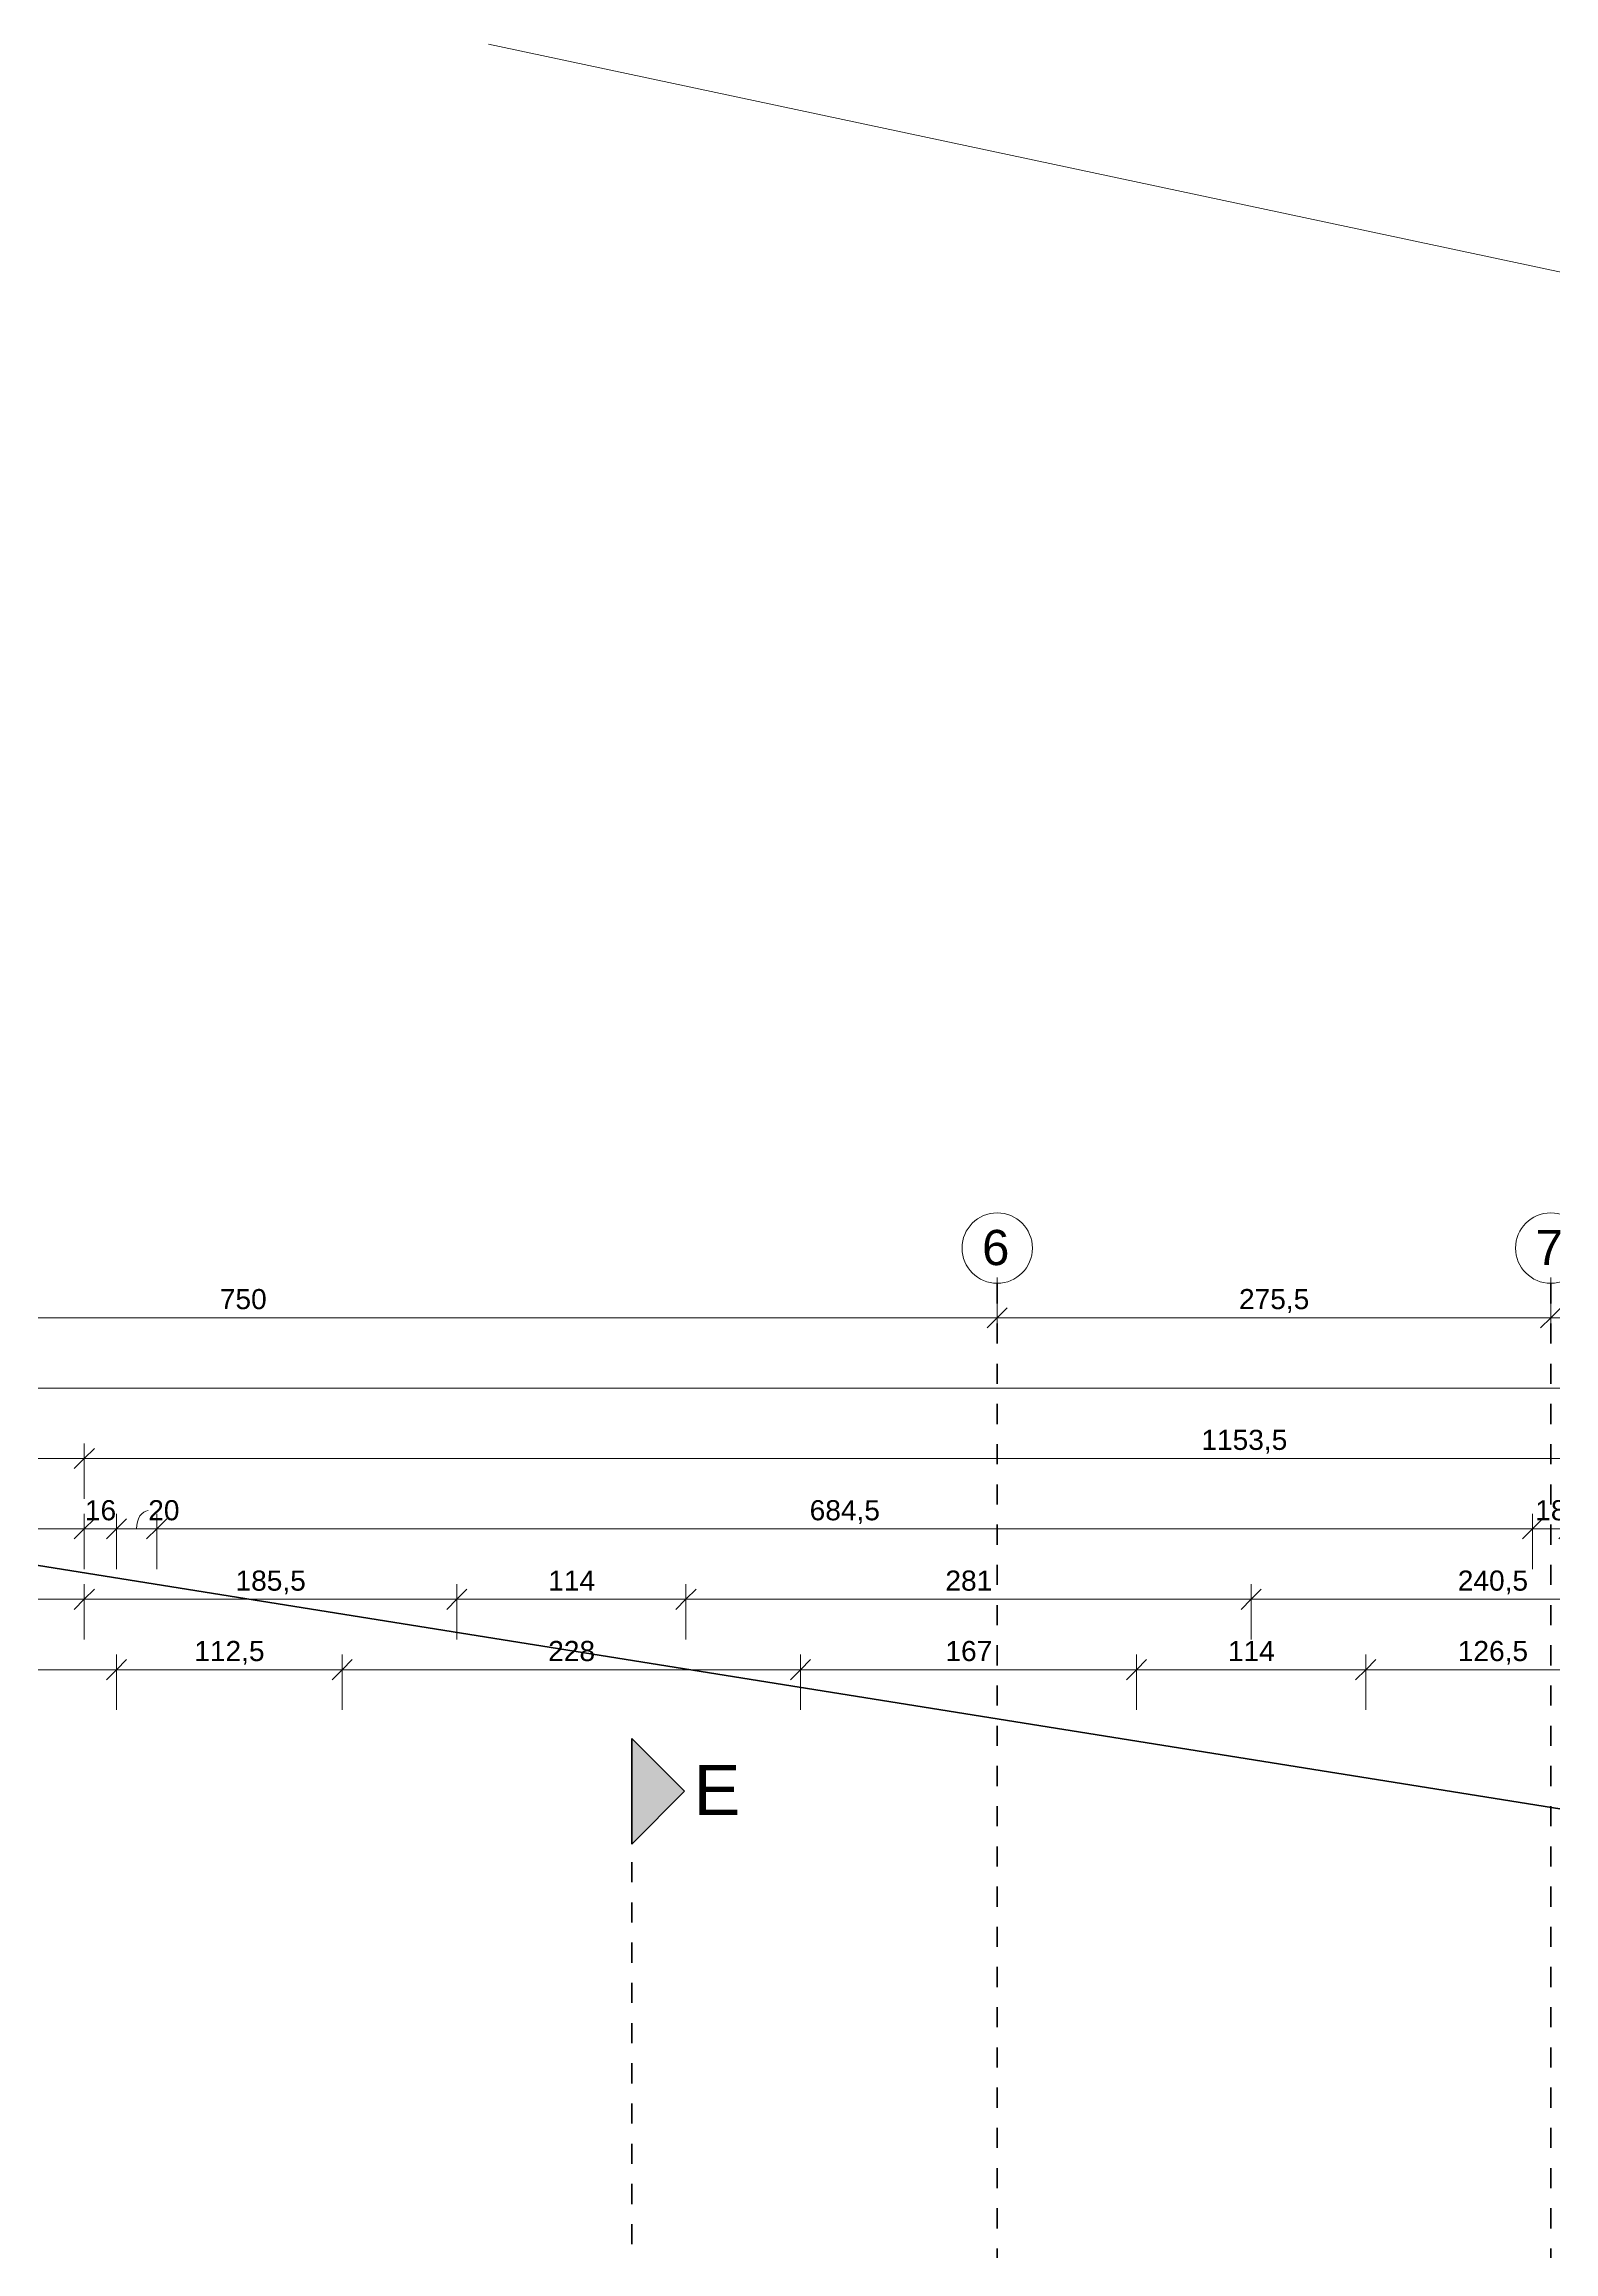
# Model space of a CAD drawing. Header units: metres. Extents: x 3.3 to 48.5, y 58.8 to 100.4.
# Drawn here: x 10.68 to 18.19, y 89.41 to 100.39 of the extents above; entities that cross this region are included whole.
import ezdxf

# ---------------------------------------------------------------- set-up
doc = ezdxf.new("R2010")
doc.units = ezdxf.units.M
doc.linetypes.add('Achse', pattern=[0.009, 0.005, -0.002, 0, -0.002])
doc.linetypes.add('Strich Punkt Mittel', pattern=[0.015875, 0.00635, -0.004763, 0, -0.004763])
for name, color, linetype, lineweight in [('A_2D', 7, 'Continuous', 13), ('A_Bemassung-50_', 4, 'Continuous', 9), ('A_Bemassung_', 4, 'Continuous', 9), ('A_Beschriftung_', 7, 'Continuous', 9), ('A_Grundstuecksgrenze', 5, 'Continuous', 70), ('A_Raster_', 1, 'Continuous', 9), ('G-ANNO-SYMB_', 111, 'Continuous', 9)]:
    doc.layers.add(name, color=color, linetype=linetype, lineweight=lineweight)
doc.styles.add('Arial_1', font='arial.ttf', dxfattribs={"height": 0.175})
doc.styles.add('Arial_5', font='arial.ttf', dxfattribs={"height": 0.1})
doc.styles.add('Arial_8', font='arial.ttf', dxfattribs={"height": 0.25})
doc.dimstyles.new('WGA-Bemaßung', dxfattribs={"dimscale": 0.3048, "dimtxt": 0.102026, "dimasz": 0.328084, "dimexe": 0.246063, "dimexo": 0.0625, "dimgap": 0.04101, "dimtad": 1, "dimdec": 1, "dimlfac": 100, "dimrnd": 0.5, "dimdsep": 46, "dimtxsty": 'Arial_5', "dimblk1": 'OBLIQUE', "dimblk2": 'OBLIQUE', "dimsah": 1, "dimcen": 0.09, "dimdle": 0.246063, "dimazin": 2, "dimtfac": 1, "dimtdec": 4, "dimtix": 1, "dimtmove": 0, "dimatfit": 3, "dimfxl": 0.656168, "dimfxlon": 1, "dimtvp": 1, "dimtolj": 1, "dimtzin": 0, "dimarcsym": 2})
doc.dimstyles.new('WGA-Bemaßung_1', dxfattribs={"dimscale": 0.3048, "dimtxt": 0.102026, "dimasz": 0.328084, "dimexe": 0.246063, "dimexo": 0.0625, "dimgap": 0.04101, "dimtad": 1, "dimdec": 1, "dimlfac": 100, "dimrnd": 0.5, "dimdsep": 46, "dimtxsty": 'Arial_5', "dimblk1": 'OBLIQUE', "dimblk2": 'OBLIQUE', "dimsah": 1, "dimcen": 0.09, "dimdle": 0.246063, "dimazin": 2, "dimtfac": 1, "dimtdec": 4, "dimtix": 1, "dimtmove": 1, "dimatfit": 3, "dimfxl": 0.656168, "dimfxlon": 1, "dimtvp": 1, "dimtolj": 1, "dimtzin": 0, "dimarcsym": 2})

# ---------------------------------------------------------------- blocks, each defined once
blk = doc.blocks.new('Family - ___-3180367-263_PP_03DG_BT1')
at = {"layer": 'A_Grundstuecksgrenze'}
blk.add_line((3.266, 94.009), (26.926, 90.223), dxfattribs=at)
blk = doc.blocks.new('Raster - BS_Achse-112124-263_PP_03DG_BT1')
at = {"layer": 'A_Beschriftung_'}
blk.add_circle((0, 0), 0.0035, dxfattribs=at)
blk = doc.blocks.new('DIMBLOCK20-263_PP_03DG_BT1')
at = {"layer": 'A_Bemassung-50_', "transparency": 16777216}
for p, q in [((15.423, 94.058), (15.423, 94.258)), ((7.923, 94.058), (7.923, 94.133)), ((7.848, 94.058), (15.423, 94.058)), ((7.923, 94.058), (7.923, 93.858)), ((15.423, 94.058), (15.423, 93.983))]:
    blk.add_line(p, q, dxfattribs=at)
at = {"layer": 'A_Bemassung-50_', "lineweight": 35, "transparency": 16777216}
for p, q in [((7.923, 94.058), (7.973, 94.108)), ((15.423, 94.058), (15.473, 94.108)), ((7.923, 94.058), (7.873, 94.008)), ((15.423, 94.058), (15.373, 94.008))]:
    blk.add_line(p, q, dxfattribs=at)
at = {"layer": 'A_Bemassung-50_', "color": 0, "transparency": 16777216, "insert": (11.557, 94.201), "char_height": 0.1, "width": 0.27688, "attachment_point": 1, "line_spacing_factor": 0.941778, "style": 'Arial_5'}
blk.add_mtext('750', dxfattribs=at)
blk = doc.blocks.new('_Oblique')
at = {"color": 0, "linetype": 'ByBlock', "lineweight": -2}
blk.add_line((-0.5, -0.5), (0.5, 0.5), dxfattribs=at)
blk = doc.blocks.new('DIMBLOCK21-263_PP_03DG_BT1')
at = {"layer": 'A_Bemassung-50_', "transparency": 16777216}
for p, q in [((15.423, 94.058), (15.423, 94.258)), ((18.175, 94.058), (18.175, 94.258)), ((15.423, 94.058), (18.175, 94.058)), ((15.423, 94.058), (15.423, 93.983)), ((18.175, 94.058), (18.175, 93.983))]:
    blk.add_line(p, q, dxfattribs=at)
at = {"layer": 'A_Bemassung-50_', "lineweight": 35, "transparency": 16777216}
for p, q in [((15.423, 94.058), (15.473, 94.108)), ((18.175, 94.058), (18.225, 94.108)), ((15.423, 94.058), (15.373, 94.008)), ((18.175, 94.058), (18.125, 94.008))]:
    blk.add_line(p, q, dxfattribs=at)
at = {"layer": 'A_Bemassung-50_', "color": 0, "transparency": 16777216, "insert": (16.625, 94.201), "char_height": 0.1, "width": 0.41627, "attachment_point": 1, "line_spacing_factor": 0.941778, "style": 'Arial_5'}
blk.add_mtext('275,5', dxfattribs=at)
blk = doc.blocks.new('DIMBLOCK22-263_PP_03DG_BT1')
at = {"layer": 'A_Bemassung-50_', "transparency": 16777216}
for p, q in [((18.175, 94.058), (18.175, 94.258)), ((22.168, 94.058), (22.168, 94.258)), ((18.175, 94.058), (22.168, 94.058)), ((18.175, 94.058), (18.175, 93.983)), ((22.168, 94.058), (22.168, 93.983))]:
    blk.add_line(p, q, dxfattribs=at)
at = {"layer": 'A_Bemassung-50_', "lineweight": 35, "transparency": 16777216}
for p, q in [((18.175, 94.058), (18.225, 94.108)), ((22.168, 94.058), (22.218, 94.108)), ((18.175, 94.058), (18.125, 94.008)), ((22.168, 94.058), (22.118, 94.008))]:
    blk.add_line(p, q, dxfattribs=at)
at = {"layer": 'A_Bemassung-50_', "color": 0, "transparency": 16777216, "insert": (19.998, 94.201), "char_height": 0.1, "width": 0.41627, "attachment_point": 1, "line_spacing_factor": 0.941778, "style": 'Arial_5'}
blk.add_mtext('399,5', dxfattribs=at)
blk = doc.blocks.new('DIMBLOCK27-263_PP_03DG_BT1')
at = {"layer": 'A_Bemassung-50_', "transparency": 16777216}
for p, q in [((7.643, 93.708), (7.643, 93.783)), ((42.683, 93.708), (42.683, 93.783)), ((7.568, 93.708), (42.758, 93.708)), ((7.643, 93.708), (7.643, 93.508)), ((42.683, 93.708), (42.683, 93.508))]:
    blk.add_line(p, q, dxfattribs=at)
at = {"layer": 'A_Bemassung-50_', "lineweight": 35, "transparency": 16777216}
for p, q in [((7.643, 93.708), (7.693, 93.758)), ((42.683, 93.708), (42.733, 93.758)), ((7.643, 93.708), (7.593, 93.658)), ((42.683, 93.708), (42.633, 93.658))]:
    blk.add_line(p, q, dxfattribs=at)
at = {"layer": 'A_Bemassung-50_', "color": 0, "transparency": 16777216, "insert": (25.009, 93.851), "char_height": 0.1, "width": 0.36918, "attachment_point": 1, "line_spacing_factor": 0.941778, "style": 'Arial_5'}
blk.add_mtext('3504', dxfattribs=at)
blk = doc.blocks.new('DIMBLOCK28-263_PP_03DG_BT1')
at = {"layer": 'A_Bemassung-50_', "transparency": 16777216}
for p, q in [((7.643, 93.358), (7.643, 93.433)), ((10.883, 93.358), (10.883, 93.433)), ((7.568, 93.358), (10.883, 93.358)), ((7.643, 93.358), (7.643, 93.158)), ((10.883, 93.358), (10.883, 93.158))]:
    blk.add_line(p, q, dxfattribs=at)
at = {"layer": 'A_Bemassung-50_', "lineweight": 35, "transparency": 16777216}
for p, q in [((7.643, 93.358), (7.593, 93.308)), ((7.643, 93.358), (7.693, 93.408)), ((10.883, 93.358), (10.833, 93.308)), ((10.883, 93.358), (10.933, 93.408))]:
    blk.add_line(p, q, dxfattribs=at)
at = {"layer": 'A_Bemassung-50_', "color": 0, "transparency": 16777216, "insert": (9.147, 93.501), "char_height": 0.1, "width": 0.27688, "attachment_point": 1, "line_spacing_factor": 0.941778, "style": 'Arial_5'}
blk.add_mtext('324', dxfattribs=at)
blk = doc.blocks.new('DIMBLOCK29-263_PP_03DG_BT1')
at = {"layer": 'A_Bemassung-50_', "transparency": 16777216}
for p, q in [((10.883, 93.358), (10.883, 93.433)), ((22.418, 93.358), (22.418, 93.433)), ((10.883, 93.358), (22.418, 93.358)), ((10.883, 93.358), (10.883, 93.158)), ((22.418, 93.358), (22.418, 93.158))]:
    blk.add_line(p, q, dxfattribs=at)
at = {"layer": 'A_Bemassung-50_', "lineweight": 35, "transparency": 16777216}
for p, q in [((10.883, 93.358), (10.833, 93.308)), ((10.883, 93.358), (10.933, 93.408)), ((22.418, 93.358), (22.368, 93.308)), ((22.418, 93.358), (22.468, 93.408))]:
    blk.add_line(p, q, dxfattribs=at)
at = {"layer": 'A_Bemassung-50_', "color": 0, "transparency": 16777216, "insert": (16.438, 93.501), "char_height": 0.1, "width": 0.50856, "attachment_point": 1, "line_spacing_factor": 0.941778, "style": 'Arial_5'}
blk.add_mtext('1153,5', dxfattribs=at)
blk = doc.blocks.new('DIMBLOCK44-263_PP_03DG_BT1')
at = {"layer": 'A_Bemassung-50_', "transparency": 16777216}
for p, q in [((7.643, 92.658), (7.643, 92.733)), ((10.883, 92.658), (10.883, 92.733)), ((7.568, 92.658), (10.883, 92.658)), ((7.643, 92.658), (7.643, 92.458)), ((10.883, 92.658), (10.883, 92.458))]:
    blk.add_line(p, q, dxfattribs=at)
at = {"layer": 'A_Bemassung-50_', "lineweight": 35, "transparency": 16777216}
for p, q in [((7.643, 92.658), (7.693, 92.708)), ((10.883, 92.658), (10.933, 92.708)), ((7.643, 92.658), (7.593, 92.608)), ((10.883, 92.658), (10.833, 92.608))]:
    blk.add_line(p, q, dxfattribs=at)
at = {"layer": 'A_Bemassung-50_', "color": 0, "transparency": 16777216, "insert": (9.147, 92.801), "char_height": 0.1, "width": 0.27688, "attachment_point": 1, "line_spacing_factor": 0.941778, "style": 'Arial_5'}
blk.add_mtext('324', dxfattribs=at)
blk = doc.blocks.new('DIMBLOCK45-263_PP_03DG_BT1')
at = {"layer": 'A_Bemassung-50_', "transparency": 16777216}
for p, q in [((10.883, 92.658), (10.883, 92.733)), ((12.735, 92.658), (12.735, 92.733)), ((10.883, 92.658), (12.735, 92.658)), ((10.883, 92.658), (10.883, 92.458)), ((12.735, 92.658), (12.735, 92.458))]:
    blk.add_line(p, q, dxfattribs=at)
at = {"layer": 'A_Bemassung-50_', "lineweight": 35, "transparency": 16777216}
for p, q in [((10.883, 92.658), (10.933, 92.708)), ((12.735, 92.658), (12.785, 92.708)), ((10.883, 92.658), (10.833, 92.608)), ((12.735, 92.658), (12.685, 92.608))]:
    blk.add_line(p, q, dxfattribs=at)
at = {"layer": 'A_Bemassung-50_', "color": 0, "transparency": 16777216, "insert": (11.635, 92.801), "char_height": 0.1, "width": 0.41627, "attachment_point": 1, "line_spacing_factor": 0.941778, "style": 'Arial_5'}
blk.add_mtext('185,5', dxfattribs=at)
blk = doc.blocks.new('DIMBLOCK46-263_PP_03DG_BT1')
at = {"layer": 'A_Bemassung-50_', "transparency": 16777216}
for p, q in [((12.735, 92.658), (12.735, 92.733)), ((13.875, 92.658), (13.875, 92.733)), ((12.735, 92.658), (13.875, 92.658)), ((12.735, 92.658), (12.735, 92.458)), ((13.875, 92.658), (13.875, 92.458))]:
    blk.add_line(p, q, dxfattribs=at)
at = {"layer": 'A_Bemassung-50_', "lineweight": 35, "transparency": 16777216}
for p, q in [((12.735, 92.658), (12.785, 92.708)), ((13.875, 92.658), (13.925, 92.708)), ((12.735, 92.658), (12.685, 92.608)), ((13.875, 92.658), (13.825, 92.608))]:
    blk.add_line(p, q, dxfattribs=at)
at = {"layer": 'A_Bemassung-50_', "color": 0, "transparency": 16777216, "insert": (13.19, 92.801), "char_height": 0.1, "width": 0.27688, "attachment_point": 1, "line_spacing_factor": 0.941778, "style": 'Arial_5'}
blk.add_mtext('114', dxfattribs=at)
blk = doc.blocks.new('DIMBLOCK47-263_PP_03DG_BT1')
at = {"layer": 'A_Bemassung-50_', "transparency": 16777216}
for p, q in [((13.875, 92.658), (13.875, 92.733)), ((16.685, 92.658), (16.685, 92.733)), ((13.875, 92.658), (16.685, 92.658)), ((13.875, 92.658), (13.875, 92.458)), ((16.685, 92.658), (16.685, 92.458))]:
    blk.add_line(p, q, dxfattribs=at)
at = {"layer": 'A_Bemassung-50_', "lineweight": 35, "transparency": 16777216}
for p, q in [((13.875, 92.658), (13.925, 92.708)), ((16.685, 92.658), (16.735, 92.708)), ((13.875, 92.658), (13.825, 92.608)), ((16.685, 92.658), (16.635, 92.608))]:
    blk.add_line(p, q, dxfattribs=at)
at = {"layer": 'A_Bemassung-50_', "color": 0, "transparency": 16777216, "insert": (15.165, 92.801), "char_height": 0.1, "width": 0.27688, "attachment_point": 1, "line_spacing_factor": 0.941778, "style": 'Arial_5'}
blk.add_mtext('281', dxfattribs=at)
blk = doc.blocks.new('DIMBLOCK48-263_PP_03DG_BT1')
at = {"layer": 'A_Bemassung-50_', "transparency": 16777216}
for p, q in [((16.685, 92.658), (16.685, 92.733)), ((19.088, 92.658), (19.088, 92.733)), ((16.685, 92.658), (19.088, 92.658)), ((16.685, 92.658), (16.685, 92.458)), ((19.088, 92.658), (19.088, 92.458))]:
    blk.add_line(p, q, dxfattribs=at)
at = {"layer": 'A_Bemassung-50_', "lineweight": 35, "transparency": 16777216}
for p, q in [((16.685, 92.658), (16.735, 92.708)), ((19.088, 92.658), (19.138, 92.708)), ((16.685, 92.658), (16.635, 92.608)), ((19.088, 92.658), (19.038, 92.608))]:
    blk.add_line(p, q, dxfattribs=at)
at = {"layer": 'A_Bemassung-50_', "color": 0, "transparency": 16777216, "insert": (17.713, 92.801), "char_height": 0.1, "width": 0.41627, "attachment_point": 1, "line_spacing_factor": 0.941778, "style": 'Arial_5'}
blk.add_mtext('240,5', dxfattribs=at)
blk = doc.blocks.new('DIMBLOCK84-263_PP_03DG_BT1')
at = {"layer": 'A_Bemassung-50_', "transparency": 16777216}
for p, q in [((7.568, 93.008), (10.883, 93.008)), ((7.643, 93.008), (7.643, 93.083)), ((7.643, 93.008), (7.643, 92.808)), ((10.883, 93.008), (10.883, 93.083)), ((10.883, 93.008), (10.883, 92.808))]:
    blk.add_line(p, q, dxfattribs=at)
at = {"layer": 'A_Bemassung-50_', "lineweight": 35, "transparency": 16777216}
for p, q in [((7.643, 93.008), (7.593, 92.958)), ((7.643, 93.008), (7.693, 93.058)), ((10.883, 93.008), (10.833, 92.958)), ((10.883, 93.008), (10.933, 93.058))]:
    blk.add_line(p, q, dxfattribs=at)
at = {"layer": 'A_Bemassung-50_', "color": 0, "transparency": 16777216, "insert": (9.147, 93.151), "char_height": 0.1, "width": 0.27688, "attachment_point": 1, "line_spacing_factor": 0.941778, "style": 'Arial_5'}
blk.add_mtext('324', dxfattribs=at)
blk = doc.blocks.new('DIMBLOCK85-263_PP_03DG_BT1')
at = {"layer": 'A_Bemassung-50_', "lineweight": 35, "transparency": 16777216}
for p, q in [((10.883, 93.008), (10.833, 92.958)), ((10.883, 93.008), (10.933, 93.058)), ((11.043, 93.008), (10.993, 92.958)), ((11.043, 93.008), (11.093, 93.058))]:
    blk.add_line(p, q, dxfattribs=at)
at = {"layer": 'A_Bemassung-50_', "transparency": 16777216}
for p, q in [((10.883, 93.008), (10.883, 93.083)), ((10.883, 93.008), (11.043, 93.008)), ((10.883, 93.008), (10.883, 92.808)), ((11.043, 93.008), (11.043, 93.083)), ((11.043, 93.008), (11.043, 92.808))]:
    blk.add_line(p, q, dxfattribs=at)
at = {"layer": 'A_Bemassung-50_', "color": 0, "transparency": 16777216, "insert": (10.886, 93.151), "char_height": 0.1, "width": 0.18459, "attachment_point": 1, "line_spacing_factor": 0.941778, "style": 'Arial_5'}
blk.add_mtext('16', dxfattribs=at)
blk = doc.blocks.new('DIMBLOCK86-263_PP_03DG_BT1')
at = {"layer": 'A_Bemassung-50_', "lineweight": 35, "transparency": 16777216}
for p, q in [((11.043, 93.008), (10.993, 92.958)), ((11.043, 93.008), (11.093, 93.058)), ((11.243, 93.008), (11.193, 92.958)), ((11.243, 93.008), (11.293, 93.058))]:
    blk.add_line(p, q, dxfattribs=at)
at = {"layer": 'A_Bemassung-50_', "transparency": 16777216}
for p, q in [((11.043, 93.008), (11.043, 93.083)), ((11.043, 93.008), (11.243, 93.008)), ((11.043, 93.008), (11.043, 92.808)), ((11.243, 93.008), (11.243, 93.083)), ((11.243, 93.008), (11.243, 92.808))]:
    blk.add_line(p, q, dxfattribs=at)
blk.add_ellipse((11.201, 93.008), major_axis=(0, 0.091), ratio=0.641644, start_param=0, end_param=1.570796, dxfattribs=at)
at = {"layer": 'A_Bemassung-50_', "color": 0, "transparency": 16777216, "insert": (11.201, 93.151), "char_height": 0.1, "width": 0.18459, "attachment_point": 1, "line_spacing_factor": 0.941778, "style": 'Arial_5'}
blk.add_mtext('20', dxfattribs=at)
blk = doc.blocks.new('DIMBLOCK87-263_PP_03DG_BT1')
at = {"layer": 'A_Bemassung-50_', "lineweight": 35, "transparency": 16777216}
for p, q in [((11.243, 93.008), (11.193, 92.958)), ((11.243, 93.008), (11.293, 93.058)), ((18.085, 93.008), (18.035, 92.958)), ((18.085, 93.008), (18.135, 93.058))]:
    blk.add_line(p, q, dxfattribs=at)
at = {"layer": 'A_Bemassung-50_', "transparency": 16777216}
for p, q in [((11.243, 93.008), (11.243, 93.083)), ((11.243, 93.008), (18.085, 93.008)), ((11.243, 93.008), (11.243, 92.808)), ((18.085, 93.008), (18.085, 93.083)), ((18.085, 93.008), (18.085, 92.808))]:
    blk.add_line(p, q, dxfattribs=at)
at = {"layer": 'A_Bemassung-50_', "color": 0, "transparency": 16777216, "insert": (14.49, 93.151), "char_height": 0.1, "width": 0.41627, "attachment_point": 1, "line_spacing_factor": 0.941778, "style": 'Arial_5'}
blk.add_mtext('684,5', dxfattribs=at)
blk = doc.blocks.new('DIMBLOCK88-263_PP_03DG_BT1')
at = {"layer": 'A_Bemassung-50_', "lineweight": 35, "transparency": 16777216}
for p, q in [((18.085, 93.008), (18.035, 92.958)), ((18.085, 93.008), (18.135, 93.058)), ((18.265, 93.008), (18.215, 92.958)), ((18.265, 93.008), (18.315, 93.058))]:
    blk.add_line(p, q, dxfattribs=at)
at = {"layer": 'A_Bemassung-50_', "transparency": 16777216}
for p, q in [((18.085, 93.008), (18.085, 93.083)), ((18.085, 93.008), (18.265, 93.008)), ((18.085, 93.008), (18.085, 92.808)), ((18.265, 93.008), (18.265, 93.083)), ((18.265, 93.008), (18.265, 92.808))]:
    blk.add_line(p, q, dxfattribs=at)
at = {"layer": 'A_Bemassung-50_', "color": 0, "transparency": 16777216, "insert": (18.098, 93.151), "char_height": 0.1, "width": 0.18459, "attachment_point": 1, "line_spacing_factor": 0.941778, "style": 'Arial_5'}
blk.add_mtext('18', dxfattribs=at)
blk = doc.blocks.new('Schnitt - 100_Gebaeudeschnitt-1262219-263_PP_03DG_BT1')
at = {"layer": 'G-ANNO-SYMB_'}
blk.add_hatch(color=256, dxfattribs=at).paths.add_polyline_path([(-0.00829, 0), (-0.00305, 0.00525), (0.0022, 0)])
at = {"layer": 'G-ANNO-SYMB_', "lineweight": 70}
for p, q in [((-0.00305, 0.00525), (-0.00829, 0)), ((0.0022, 0), (-0.00305, 0.00525)), ((-0.00829, 0), (0.0022, 0))]:
    blk.add_line(p, q, dxfattribs=at)
blk = doc.blocks.new('DIMBLOCK268-263_PP_03DG_BT1')
at = {"layer": 'A_Bemassung-50_', "transparency": 16777216}
for p, q in [((7.643, 92.308), (7.643, 92.383)), ((11.043, 92.308), (11.043, 92.383)), ((7.568, 92.308), (11.043, 92.308)), ((7.643, 92.308), (7.643, 92.108)), ((11.043, 92.308), (11.043, 92.108))]:
    blk.add_line(p, q, dxfattribs=at)
at = {"layer": 'A_Bemassung-50_', "lineweight": 35, "transparency": 16777216}
for p, q in [((7.643, 92.308), (7.693, 92.358)), ((11.043, 92.308), (11.093, 92.358)), ((7.643, 92.308), (7.593, 92.258)), ((11.043, 92.308), (10.993, 92.258))]:
    blk.add_line(p, q, dxfattribs=at)
at = {"layer": 'A_Bemassung-50_', "color": 0, "transparency": 16777216, "insert": (9.227, 92.451), "char_height": 0.1, "width": 0.27688, "attachment_point": 1, "line_spacing_factor": 0.941778, "style": 'Arial_5'}
blk.add_mtext('340', dxfattribs=at)
blk = doc.blocks.new('DIMBLOCK269-263_PP_03DG_BT1')
at = {"layer": 'A_Bemassung-50_', "transparency": 16777216}
for p, q in [((11.043, 92.308), (11.043, 92.383)), ((12.165, 92.308), (12.165, 92.383)), ((11.043, 92.308), (12.165, 92.308)), ((11.043, 92.308), (11.043, 92.108)), ((12.165, 92.308), (12.165, 92.108))]:
    blk.add_line(p, q, dxfattribs=at)
at = {"layer": 'A_Bemassung-50_', "lineweight": 35, "transparency": 16777216}
for p, q in [((11.043, 92.308), (11.093, 92.358)), ((12.165, 92.308), (12.215, 92.358)), ((11.043, 92.308), (10.993, 92.258)), ((12.165, 92.308), (12.115, 92.258))]:
    blk.add_line(p, q, dxfattribs=at)
at = {"layer": 'A_Bemassung-50_', "color": 0, "transparency": 16777216, "insert": (11.43, 92.451), "char_height": 0.1, "width": 0.41627, "attachment_point": 1, "line_spacing_factor": 0.941778, "style": 'Arial_5'}
blk.add_mtext('112,5', dxfattribs=at)
blk = doc.blocks.new('DIMBLOCK270-263_PP_03DG_BT1')
at = {"layer": 'A_Bemassung-50_', "transparency": 16777216}
for p, q in [((12.165, 92.308), (12.165, 92.383)), ((14.445, 92.308), (14.445, 92.383)), ((12.165, 92.308), (14.445, 92.308)), ((12.165, 92.308), (12.165, 92.108)), ((14.445, 92.308), (14.445, 92.108))]:
    blk.add_line(p, q, dxfattribs=at)
at = {"layer": 'A_Bemassung-50_', "lineweight": 35, "transparency": 16777216}
for p, q in [((12.165, 92.308), (12.215, 92.358)), ((14.445, 92.308), (14.495, 92.358)), ((12.165, 92.308), (12.115, 92.258)), ((14.445, 92.308), (14.395, 92.258))]:
    blk.add_line(p, q, dxfattribs=at)
at = {"layer": 'A_Bemassung-50_', "color": 0, "transparency": 16777216, "insert": (13.19, 92.451), "char_height": 0.1, "width": 0.27688, "attachment_point": 1, "line_spacing_factor": 0.941778, "style": 'Arial_5'}
blk.add_mtext('228', dxfattribs=at)
blk = doc.blocks.new('DIMBLOCK271-263_PP_03DG_BT1')
at = {"layer": 'A_Bemassung-50_', "transparency": 16777216}
for p, q in [((14.445, 92.308), (14.445, 92.383)), ((16.115, 92.308), (16.115, 92.383)), ((14.445, 92.308), (16.115, 92.308)), ((14.445, 92.308), (14.445, 92.108)), ((16.115, 92.308), (16.115, 92.108))]:
    blk.add_line(p, q, dxfattribs=at)
at = {"layer": 'A_Bemassung-50_', "lineweight": 35, "transparency": 16777216}
for p, q in [((14.445, 92.308), (14.495, 92.358)), ((16.115, 92.308), (16.165, 92.358)), ((14.445, 92.308), (14.395, 92.258)), ((16.115, 92.308), (16.065, 92.258))]:
    blk.add_line(p, q, dxfattribs=at)
at = {"layer": 'A_Bemassung-50_', "color": 0, "transparency": 16777216, "insert": (15.165, 92.451), "char_height": 0.1, "width": 0.27688, "attachment_point": 1, "line_spacing_factor": 0.941778, "style": 'Arial_5'}
blk.add_mtext('167', dxfattribs=at)
blk = doc.blocks.new('DIMBLOCK272-263_PP_03DG_BT1')
at = {"layer": 'A_Bemassung-50_', "transparency": 16777216}
for p, q in [((16.115, 92.308), (16.115, 92.383)), ((17.255, 92.308), (17.255, 92.383)), ((16.115, 92.308), (17.255, 92.308)), ((16.115, 92.308), (16.115, 92.108)), ((17.255, 92.308), (17.255, 92.108))]:
    blk.add_line(p, q, dxfattribs=at)
at = {"layer": 'A_Bemassung-50_', "lineweight": 35, "transparency": 16777216}
for p, q in [((16.115, 92.308), (16.165, 92.358)), ((17.255, 92.308), (17.305, 92.358)), ((16.115, 92.308), (16.065, 92.258)), ((17.255, 92.308), (17.205, 92.258))]:
    blk.add_line(p, q, dxfattribs=at)
at = {"layer": 'A_Bemassung-50_', "color": 0, "transparency": 16777216, "insert": (16.57, 92.451), "char_height": 0.1, "width": 0.27688, "attachment_point": 1, "line_spacing_factor": 0.941778, "style": 'Arial_5'}
blk.add_mtext('114', dxfattribs=at)
blk = doc.blocks.new('DIMBLOCK273-263_PP_03DG_BT1')
at = {"layer": 'A_Bemassung-50_', "transparency": 16777216}
for p, q in [((17.255, 92.308), (17.255, 92.383)), ((18.518, 92.308), (18.518, 92.383)), ((17.255, 92.308), (18.518, 92.308)), ((17.255, 92.308), (17.255, 92.108)), ((18.518, 92.308), (18.518, 92.108))]:
    blk.add_line(p, q, dxfattribs=at)
at = {"layer": 'A_Bemassung-50_', "lineweight": 35, "transparency": 16777216}
for p, q in [((17.255, 92.308), (17.305, 92.358)), ((18.518, 92.308), (18.568, 92.358)), ((17.255, 92.308), (17.205, 92.258)), ((18.518, 92.308), (18.468, 92.258))]:
    blk.add_line(p, q, dxfattribs=at)
at = {"layer": 'A_Bemassung-50_', "color": 0, "transparency": 16777216, "insert": (17.713, 92.451), "char_height": 0.1, "width": 0.41627, "attachment_point": 1, "line_spacing_factor": 0.941778, "style": 'Arial_5'}
blk.add_mtext('126,5', dxfattribs=at)

msp = doc.modelspace()

# ---------------------------------------------------------------- linework, layer by layer
at = {"layer": 'A_2D', "lineweight": 18}
msp.add_line((19.0083, 99.0917), (12.8926, 100.3916), dxfattribs=at)
at = {"layer": 'A_Raster_', "linetype": 'Strich Punkt Mittel', "lineweight": 35}
for p, q in [((15.4227, 94.2296), (15.4227, 59.9489)), ((18.1752, 94.2296), (18.1752, 59.9489))]:
    msp.add_line(p, q, dxfattribs=at)
at = {"layer": 'G-ANNO-SYMB_', "linetype": 'Achse', "lineweight": 70}
msp.add_line((13.6052, 91.5509), (13.6052, 68.007), dxfattribs=at)

# ---------------------------------------------------------------- block references
at = {"layer": 'A_Beschriftung_', "xscale": 49.99999999999998, "yscale": 49.99999999999998, "zscale": 49.99999999999998, "rotation": 180}
for p in [(15.4227, 94.4046), (18.1752, 94.4046)]:
    msp.add_blockref('Raster - BS_Achse-112124-263_PP_03DG_BT1', p, dxfattribs=at)
at = {"layer": 'A_Grundstuecksgrenze'}
msp.add_blockref('Family - ___-3180367-263_PP_03DG_BT1', (0, 0), dxfattribs=at)
at = {"layer": 'G-ANNO-SYMB_', "xscale": 49.99999999999998, "yscale": 49.99999999999998, "zscale": 49.99999999999998, "rotation": 269.9999999999466}
msp.add_blockref('Schnitt - 100_Gebaeudeschnitt-1262219-263_PP_03DG_BT1', (13.6052, 91.5509), dxfattribs=at)

# ---------------------------------------------------------------- texts
at = {"layer": 'A_Beschriftung_', "char_height": 0.175, "width": 0.168354, "attachment_point": 1, "style": 'Arial_1'}
for s, insert in [('6', (15.3474, 94.4949)), ('7', (18.0999, 94.4949))]:
    msp.add_mtext(s, dxfattribs=dict(at, insert=insert))
at = {"layer": 'G-ANNO-SYMB_', "insert": (13.9131, 91.8349), "char_height": 0.25, "width": 0.284599, "attachment_point": 1, "style": 'Arial_8'}
msp.add_mtext('E', dxfattribs=at)

# ---------------------------------------------------------------- dimensions: what is measured, and where the dimension line sits
at = {"layer": 'A_Bemassung_'}
for base, p1, p2, override, picture, middle in [((15.4227, 94.0583), (7.9227, 93.8583), (15.4227, 94.2583), {"dimpost": '<>', "dimfxl": 7.510659}, 'DIMBLOCK20-263_PP_03DG_BT1', (11.6727, 94.1219)), ((18.1751682485, 94.0583431172), (15.4226682485, 94.2583431172), (18.1751682485, 94.2583431172), {"dimpost": '<>', "dimfxl": 2.7525}, 'DIMBLOCK21-263_PP_03DG_BT1', (16.7989182485, 94.1219004163)), ((22.1676682485, 94.0583431172), (18.1751682485, 94.2583431172), (22.1676682485, 94.2583431172), {"dimpost": '<>', "dimfxl": 3.9925}, 'DIMBLOCK22-263_PP_03DG_BT1', (20.1714182485, 94.1219345227)), ((42.6827, 93.7083), (7.6427, 93.5083), (42.6827, 93.5083), {"dimpost": '<>', "dimfxl": 35.04}, 'DIMBLOCK27-263_PP_03DG_BT1', (25.1627, 93.7719)), ((10.8827, 93.3583), (7.6427, 93.1583), (10.8827, 93.1583), {"dimpost": '<>', "dimfxl": 3.24}, 'DIMBLOCK28-263_PP_03DG_BT1', (9.2627, 93.4219)), ((22.4177, 93.3583), (10.8827, 93.1583), (22.4177, 93.1583), {"dimpost": '<>', "dimfxl": 11.535}, 'DIMBLOCK29-263_PP_03DG_BT1', (16.6502, 93.4219)), ((10.8827, 93.0083), (7.6427, 92.8083), (10.8827, 92.8083), {"dimpost": '<>', "dimfxl": 3.24}, 'DIMBLOCK84-263_PP_03DG_BT1', (9.2627, 93.0719)), ((11.0427, 93.0083), (10.8827, 92.8083), (11.0427, 92.8083), {"dimpost": '<>', "dimfxl": 0.16}, 'DIMBLOCK85-263_PP_03DG_BT1', (10.9627, 93.0719)), ((18.0851682485, 93.0083431172), (11.2426682485, 92.8083431172), (18.0851682485, 92.8083431172), {"dimpost": '<>', "dimfxl": 6.8425}, 'DIMBLOCK87-263_PP_03DG_BT1', (14.6639182485, 93.0719004163)), ((18.2652, 93.0083), (18.0852, 92.8083), (18.2652, 92.8083), {"dimpost": '<>', "dimfxl": 0.18}, 'DIMBLOCK88-263_PP_03DG_BT1', (18.1752, 93.0719)), ((10.8827, 92.6583), (7.6427, 92.4583), (10.8827, 92.4583), {"dimpost": '<>', "dimfxl": 3.24}, 'DIMBLOCK44-263_PP_03DG_BT1', (9.2627, 92.7219)), ((12.7351682485, 92.6583431172), (10.8826682485, 92.4583431172), (12.7351682485, 92.4583431172), {"dimpost": '<>', "dimfxl": 1.8525}, 'DIMBLOCK45-263_PP_03DG_BT1', (11.8089182485, 92.7219004163)), ((13.8752, 92.6583), (12.7352, 92.4583), (13.8752, 92.4583), {"dimpost": '<>', "dimfxl": 1.14}, 'DIMBLOCK46-263_PP_03DG_BT1', (13.3052, 92.721)), ((16.6852, 92.6583), (13.8752, 92.4583), (16.6852, 92.4583), {"dimpost": '<>', "dimfxl": 2.81}, 'DIMBLOCK47-263_PP_03DG_BT1', (15.2802, 92.7219)), ((19.0876682485, 92.6583431172), (16.6851682485, 92.4583431172), (19.0876682485, 92.4583431172), {"dimpost": '<>', "dimfxl": 2.4025}, 'DIMBLOCK48-263_PP_03DG_BT1', (17.8864182485, 92.7219004163)), ((11.0427, 92.3083), (7.6427, 92.1083), (11.0427, 92.1083), {"dimpost": '<>', "dimfxl": 3.4}, 'DIMBLOCK268-263_PP_03DG_BT1', (9.3427, 92.3719)), ((12.1651682485, 92.3083431172), (11.0426682485, 92.1083431172), (12.1651682485, 92.1083431172), {"dimpost": '<>', "dimfxl": 1.1225}, 'DIMBLOCK269-263_PP_03DG_BT1', (11.6039182485, 92.371047756)), ((14.4452, 92.3083), (12.1652, 92.1083), (14.4452, 92.1083), {"dimpost": '<>', "dimfxl": 2.28}, 'DIMBLOCK270-263_PP_03DG_BT1', (13.3052, 92.3719)), ((16.1152, 92.3083), (14.4452, 92.1083), (16.1152, 92.1083), {"dimpost": '<>', "dimfxl": 1.67}, 'DIMBLOCK271-263_PP_03DG_BT1', (15.2802, 92.3719)), ((17.2552, 92.3083), (16.1152, 92.1083), (17.2552, 92.1083), {"dimpost": '<>', "dimfxl": 1.14}, 'DIMBLOCK272-263_PP_03DG_BT1', (16.6852, 92.371)), ((18.5176682485, 92.3083431172), (17.2551682485, 92.1083431172), (18.5176682485, 92.1083431172), {"dimpost": '<>', "dimfxl": 1.2625}, 'DIMBLOCK273-263_PP_03DG_BT1', (17.8864182485, 92.3719004163))]:
    dim = msp.add_linear_dim(base=base, p1=p1, p2=p2, dimstyle='WGA-Bemaßung', override=override, dxfattribs=at)
    dim.commit()
    dim.dimension.update_dxf_attribs({"geometry": picture, "text_midpoint": middle})
dim = msp.add_linear_dim(base=(11.2427, 93.0083), p1=(11.0427, 92.8083), p2=(11.2427, 92.8083), dimstyle='WGA-Bemaßung_1', override={"dimpost": '<>', "dimfxl": 0.2}, dxfattribs=at)
dim.commit()
dim.dimension.update_dxf_attribs({"geometry": 'DIMBLOCK86-263_PP_03DG_BT1', "text_midpoint": (11.2933, 93.084), "dimtype": 160})

doc.saveas('drawing.dxf')
